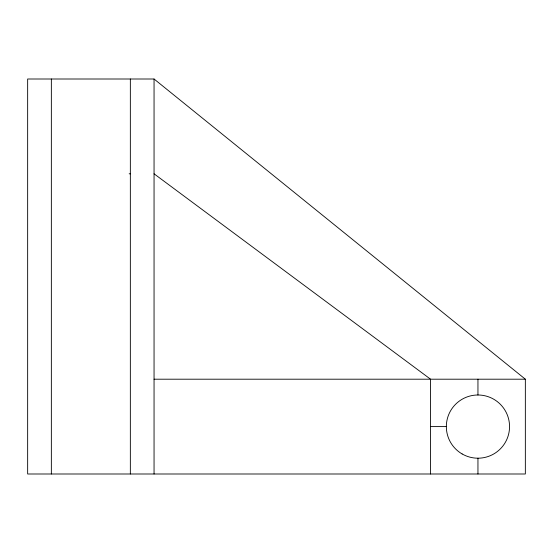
<?xml version="1.0" encoding="UTF-8"?>
<svg xmlns="http://www.w3.org/2000/svg" width="553" height="553" viewBox="0 0 553 553"><rect width="100%" height="100%" fill="white"/><g stroke="black" fill="none" stroke-linecap="round" stroke-linejoin="round"><path stroke-width="0.83" d="M154.052 79.003L27.65 79.003L27.65 473.997L525.35 473.997L525.35 379.199L154.052 79.003L154.052 473.997M129.174 173.801L130.349 173.801M154.052 379.199L525.35 379.199M430.552 426.598L446.347 426.598M154.052 173.801L430.552 379.199L430.552 473.997M477.951 379.199L477.951 395.001M477.951 458.202L477.951 473.997M130.349 79.003L130.349 473.997M51.353 79.003L51.353 473.997M462.149 453.965A31.597 31.597 0 0 0 509.548 426.598A31.597 31.597 0 0 0 462.149 399.231A31.597 31.597 0 0 0 462.149 453.965"/></g></svg>
